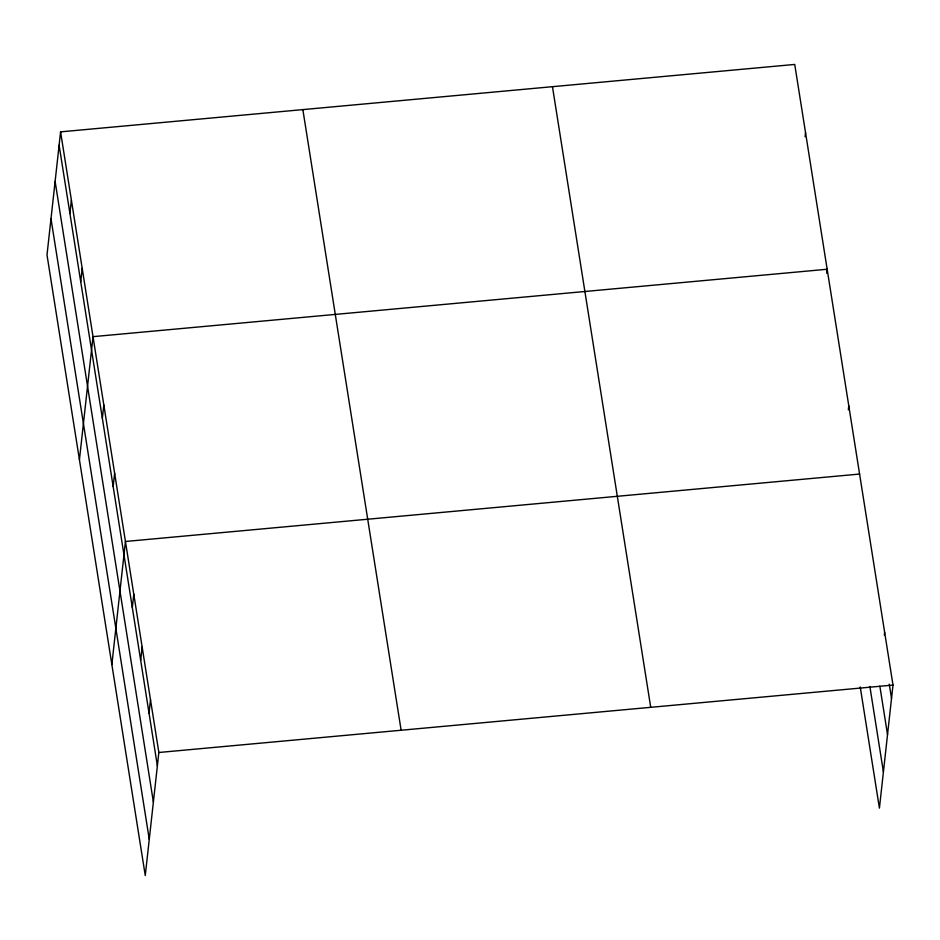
<?xml version="1.0" encoding="UTF-8"?>
<svg xmlns="http://www.w3.org/2000/svg" width="940" height="940" viewBox="0 0 940 940"><rect width="100%" height="100%" fill="white"/><g stroke="black" fill="none" stroke-linecap="round" stroke-linejoin="round"><path stroke-width="1.41" d="M60.583 131.858L47 254.928L145.265 875.563L158.848 752.493L60.583 131.858L794.735 64.437L893 685.072L879.417 808.141L860.229 686.952M69.924 213.486L71.393 200.126M80.734 281.753L82.203 268.394M79.43 459.742L93.013 336.661L827.165 269.251L826.718 273.258M102.354 418.288L103.823 404.94M113.164 486.556L114.633 473.208M111.86 664.545L125.443 541.475L859.595 474.054M132.317 607.581L133.797 594.233M140.671 660.338L142.151 646.99M149.025 713.096L150.506 699.736M805.098 136.711L805.545 132.704M848.338 409.793L848.785 405.786M884.352 634.993L884.646 632.314M158.848 752.493L893 685.072M889.264 684.167L891.531 698.432M879.852 686.153L887.525 734.634M869.864 686.388L883.412 771.94M552.462 86.68L650.727 707.327M302.856 109.604L401.122 730.239M59.114 145.207L157.38 765.853M55.119 181.42L153.385 802.055M50.995 218.714L149.26 839.361"/></g></svg>
